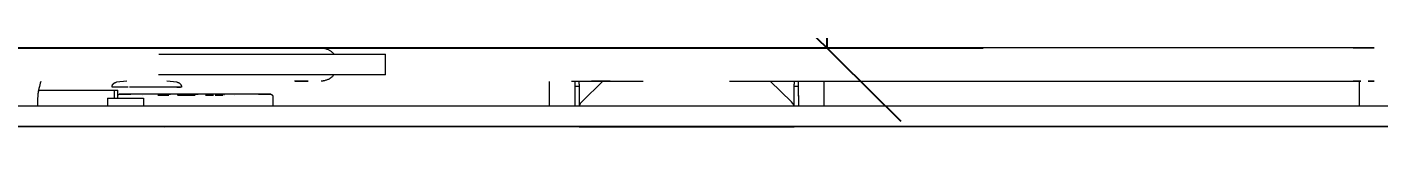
# Model space of a CAD drawing. Header units: millimetres. Extents: x -174154 to -170572, y -111302 to -109817.
# Drawn here: x -173354.95 to -173341.94, y -110583.71 to -110582.94 of the extents above; entities that cross this region are included whole.
import ezdxf

# ---------------------------------------------------------------- set-up
doc = ezdxf.new("R2010")
doc.units = ezdxf.units.MM
doc.linetypes.add('ACAD_ISO02W100', pattern=[15, 12, -3])
doc.layers.get('Defpoints').update_dxf_attribs({"color": 70})
for name, color, linetype, lineweight in [('!Подложка', 252, 'ACAD_ISO02W100', 25), ('Размеры', 7, 'Continuous', 9), ('Специальное оборудование', 7, 'Continuous', 18)]:
    doc.layers.add(name, color=color, linetype=linetype, lineweight=lineweight)
doc.styles.add('GOST Common', font='GOST Common.ttf', dxfattribs={"width": 0.9, "height": 250})
doc.dimstyles.new('ADSK_Проверочный', dxfattribs={"dimscale": 304.8, "dimtxt": 251.428749, "dimasz": 0.463911, "dimexe": 0.492126, "dimexo": 0.492126, "dimgap": 0.164042, "dimtad": 1, "dimdec": 0, "dimdsep": 46, "dimtxsty": 'GOST Common', "dimblk1": 'OBLIQUE', "dimblk2": 'OBLIQUE', "dimsah": 1, "dimcen": 0.09, "dimazin": 0, "dimtfac": 1, "dimtdec": 4, "dimtix": 1, "dimtmove": 0, "dimatfit": 3, "dimfxl": 1, "dimtvp": 1, "dimtolj": 1, "dimtzin": 0, "dimarcsym": 2})

# ---------------------------------------------------------------- blocks, each defined once
blk = doc.blocks.new('Medical_All_ARJO_Enterprise-8000_Patient-Bed - Citadel-V15-В_АР_ПЭ_02 Этаж')
at = {"layer": 'Специальное оборудование'}
for p, q in [((7.5, -438.8), (-1116, -438.8)), ((-1048, -438.1), (-88.8, -438.1)), ((3.1, -438.4), (-203.7, -438.4)), ((785.8, -438.8), (1.7, -438.8)), ((42.3, -438.1), (729, -438.1)), ((306.5, -437.8), (306.5, -439)), ((422.1, -439), (422.1, -437.8)), ((456.8, -439), (456.8, -437.8)), ((-1116, -458.3), (7.5, -458.3)), ((-747.1, -482.5), (-747.1, -458)), ((-232.3, -463.2), (-232.3, -457.9)), ((-232.3, -472.4), (-232.3, -463.2)), ((-207.9, -468.4), (-207.9, -458.1)), ((-207.9, -468), (-207.9, -472.4)), ((-203.7, -458.1), (-203.7, -470.4)), ((-201.2, -462.4), (-180.8, -482.5)), ((-19.8, -482.5), (0.6, -462.4)), ((1.7, -458.3), (785.8, -458.3)), ((3.1, -470.4), (3.1, -458.3)), ((7.3, -463.2), (7.3, -458.3)), ((7.3, -472.4), (7.3, -463.2)), ((31.7, -458), (31.7, -463.2)), ((31.7, -463.2), (31.7, -472.4)), ((422.1, -466), (422.1, -458)), ((439.7, -466), (422.1, -466)), ((456.8, -466), (439.7, -466)), ((446.8, -466), (446.8, -473.8)), ((450.4, -473.8), (450.4, -466)), ((456.8, -466), (456.8, -458)), ((524.1, -463.2), (524.1, -457.8)), ((-232.3, -475.3), (-232.3, -472.4)), ((-232.3, -482.1), (-232.3, -475.3)), ((-207.9, -472.4), (-207.9, -475.3)), ((-207.9, -475.3), (-207.9, -482.1)), ((-207.9, -477.3), (-203.7, -477.3)), ((-203.7, -470.4), (-203.7, -476.8)), ((-203.7, -476.4), (-203.7, -479.6)), ((3.1, -476.8), (3.1, -470.4)), ((3.1, -479.6), (3.1, -476.4)), ((3.1, -477.3), (7.3, -477.3)), ((7.3, -475.3), (7.3, -472.4)), ((7.3, -482.1), (7.3, -475.3)), ((31.7, -472.4), (31.7, -475.3)), ((31.7, -475.3), (31.7, -482.1)), ((334.4, -468.8), (334.4, -468.8)), ((344.6, -468.8), (344.6, -469.7)), ((353, -468.8), (345.8, -468.8)), ((345.8, -468.8), (353, -468.8)), ((352.4, -468.8), (345.9, -468.8)), ((345.9, -468.8), (352.4, -468.8)), ((349.6, -469.7), (346.9, -469.7)), ((362.4, -468.8), (354.7, -468.8)), ((362.2, -468.8), (356.1, -468.8)), ((372.5, -469.7), (369.6, -469.7)), ((389, -468.8), (372.5, -468.8)), ((389.3, -468.8), (372.5, -468.8)), ((372.5, -469.7), (372.5, -469.7)), ((389, -469.7), (372.5, -469.7)), ((372.5, -469.7), (372.5, -469.7)), ((389.8, -469.7), (372.5, -469.7)), ((385.4, -476.5), (418.9, -476.5)), ((389.9, -476.5), (386.6, -476.5)), ((398.9, -469.7), (396.2, -469.7)), ((397.8, -468.8), (408.2, -468.8)), ((408.2, -468.8), (397.8, -468.8)), ((398.1, -468.8), (398.1, -468.8)), ((400.5, -469.7), (400.5, -468.8)), ((418.9, -476.5), (435.6, -476.5)), ((423.3, -468.8), (423.3, -468.8)), ((436.7, -476.5), (452.4, -476.5)), ((450.1, -473.8), (446.8, -473.8)), ((494.9, -473.8), (450.4, -473.8)), ((500.1, -473.8), (494.9, -473.8)), ((522.9, -473.8), (500.1, -473.8)), ((522.6, -475.3), (523.2, -472.4)), ((-755.9, -482.5), (-761.7, -482.5)), ((-761.7, -482.5), (-755.8, -482.5)), ((-741.4, -482.5), (-748.9, -482.5)), ((-748.9, -482.5), (-741.4, -482.5)), ((-141.7, -482.5), (-741.4, -482.5)), ((-42.2, -482.5), (-58.5, -482.5)), ((-8.8, -482.5), (-26.9, -482.5)), ((-26.7, -482.5), (-8.8, -482.5)), ((189.2, -488.5), (189.2, -508.5)), ((189.3, -488.5), (239.3, -488.5)), ((239.3, -488.5), (407.6, -488.5)), ((271.4, -482.5), (263.7, -482.5)), ((263.7, -482.5), (276.9, -482.5)), ((276.3, -482.5), (271.4, -482.5)), ((389.9, -481.4), (399.7, -482.5)), ((438, -482.5), (447.9, -481.4)), ((-741.4, -514.5), (-761.7, -514.5)), ((-761.7, -514.5), (-741.4, -514.5)), ((-741.4, -514.5), (-141.7, -514.5)), ((-58.5, -514.5), (-42.2, -514.5)), ((-26.9, -514.5), (-8.8, -514.5)), ((-8.8, -514.5), (-26.7, -514.5)), ((239.3, -508.5), (189.3, -508.5)), ((407.2, -508.5), (239.3, -508.5)), ((276.9, -514.5), (263.7, -514.5)), ((263.7, -514.5), (271.4, -514.5)), ((271.4, -514.5), (276.3, -514.5))]:
    blk.add_line(p, q, dxfattribs=at)
at = {"layer": 'Специальное оборудование', "flags": 128}
for points in [[(-88.8, -438.1), (-73.5, -438.1), (-58.2, -438.1), (-42.9, -438.1), (-27.7, -438.1), (-12.6, -438.1), (2.3, -438.1), (17.2, -438.1), (31.8, -438.1), (42.3, -438.1)], [(-203.5, -458.9), (-202.6, -460.7), (-201.2, -462.4)], [(0.6, -462.4), (2, -460.7), (2.8, -458.9)], [(297.7, -467.8), (297.6, -464.9), (297.5, -461.9), (297.6, -458.9)], [(299.7, -469.7), (299.7, -469.7), (299.6, -469.7), (299.5, -469.7), (299.4, -469.7), (299.3, -469.7), (299.3, -469.6), (299.2, -469.6), (299.1, -469.6), (299, -469.6), (299, -469.5), (298.9, -469.5), (298.8, -469.5), (298.7, -469.4), (298.7, -469.4), (298.6, -469.3), (298.5, -469.3), (298.5, -469.3), (298.4, -469.2), (298.4, -469.1), (298.3, -469.1), (298.2, -469), (298.2, -469), (298.1, -468.9), (298.1, -468.8), (298.1, -468.8), (298, -468.7), (298, -468.6), (297.9, -468.6), (297.9, -468.5), (297.9, -468.4), (297.8, -468.3), (297.8, -468.3), (297.8, -468.2), (297.8, -468.1), (297.8, -468), (297.8, -468), (297.7, -467.9), (297.7, -467.8)], [(311.3, -469.7), (309.8, -469.7), (308.3, -469.7), (307, -469.7), (305.8, -469.7), (304.7, -469.7), (303.7, -469.7), (302.8, -469.7), (302, -469.7), (301.3, -469.7), (300.8, -469.7), (300.4, -469.7), (300, -469.7), (299.8, -469.7), (299.7, -469.7), (299.7, -469.7)], [(299.7, -469.7), (299.8, -469.7), (300, -469.7), (300.3, -469.7), (300.7, -469.7), (301.2, -469.7), (301.8, -469.7), (302.6, -469.7), (303.4, -469.7), (304.4, -469.7), (305.5, -469.7), (306.7, -469.7), (308, -469.7), (309.4, -469.7), (310.9, -469.7), (312.4, -469.7), (314.1, -469.7), (315.9, -469.7), (317.8, -469.7), (319.8, -469.7), (321.8, -469.7), (323.9, -469.7), (326.1, -469.7), (328.4, -469.7), (330.8, -469.7), (333.2, -469.7), (335.7, -469.7), (338.2, -469.7), (340.8, -469.7), (343.5, -469.7), (346.1, -469.7), (348.9, -469.7), (351.7, -469.7), (354.5, -469.7), (357.3, -469.7), (360.2, -469.7), (363, -469.7), (365.9, -469.7), (368.8, -469.7), (371.7, -469.7), (372.5, -469.7)], [(372.5, -469.7), (375.4, -469.7), (378.3, -469.7), (381.2, -469.7), (384.1, -469.7), (387, -469.7), (389.8, -469.7), (392.6, -469.7), (395.4, -469.7), (398.2, -469.7), (400.9, -469.7), (403.5, -469.7), (406.1, -469.7), (408.7, -469.7), (411.2, -469.7), (413.6, -469.7), (416, -469.7), (418.3, -469.7), (420.5, -469.7), (422.7, -469.7), (424.7, -469.7), (426.7, -469.7), (428.6, -469.7), (430.4, -469.7), (432.2, -469.7), (433.8, -469.7), (435.3, -469.7), (436.7, -469.7), (438, -469.7), (439.3, -469.7), (440.4, -469.7), (441.4, -469.7), (442.3, -469.7), (443, -469.7), (443.7, -469.7), (444.3, -469.7), (444.7, -469.7), (445, -469.7), (445.2, -469.7), (445.3, -469.7), (445.3, -469.7)], [(389.9, -481.4), (389.7, -481.4), (389.5, -481.3), (389.3, -481.3), (389.1, -481.2), (388.9, -481.2), (388.7, -481.1), (388.5, -481), (388.4, -481), (388.2, -480.9), (388, -480.8), (387.8, -480.7), (387.7, -480.6), (387.5, -480.5), (387.3, -480.3), (387.2, -480.2), (387, -480.1), (386.9, -479.9), (386.7, -479.8), (386.6, -479.6), (386.5, -479.5), (386.4, -479.3), (386.3, -479.2), (386.1, -479), (386, -478.8), (386, -478.6), (385.9, -478.5), (385.8, -478.3), (385.7, -478.1), (385.7, -477.9), (385.6, -477.7), (385.6, -477.5), (385.5, -477.3), (385.5, -477.1), (385.5, -476.9), (385.4, -476.7), (385.4, -476.5), (385.4, -476.5)], [(445.3, -469.7), (445.3, -469.7), (445.1, -469.7), (444.8, -469.7), (444.4, -469.7), (443.9, -469.7), (443.2, -469.7), (442.5, -469.7), (441.6, -469.7), (440.6, -469.7), (439.6, -469.7), (438.4, -469.7), (437.1, -469.7), (435.7, -469.7), (434.2, -469.7)], [(446.8, -469.1), (446.7, -469.1), (446.7, -469.2), (446.6, -469.2), (446.5, -469.3), (446.5, -469.3), (446.4, -469.4), (446.3, -469.4), (446.3, -469.5), (446.2, -469.5), (446.1, -469.5), (446, -469.6), (446, -469.6), (445.9, -469.6), (445.8, -469.6), (445.7, -469.7), (445.7, -469.7), (445.6, -469.7), (445.5, -469.7), (445.4, -469.7), (445.3, -469.7), (445.3, -469.7)], [(452.4, -476.5), (452.4, -476.7), (452.3, -476.9), (452.3, -477.1), (452.3, -477.3), (452.2, -477.5), (452.2, -477.7), (452.1, -477.9), (452.1, -478.1), (452, -478.2), (451.9, -478.4), (451.8, -478.6), (451.8, -478.8), (451.7, -479), (451.5, -479.1), (451.4, -479.3), (451.3, -479.5), (451.2, -479.6), (451.1, -479.8), (450.9, -479.9), (450.8, -480.1), (450.6, -480.2), (450.5, -480.3), (450.3, -480.4), (450.2, -480.6), (450, -480.7), (449.8, -480.8), (449.6, -480.9), (449.5, -480.9), (449.3, -481), (449.1, -481.1), (448.9, -481.2), (448.7, -481.2), (448.5, -481.3), (448.3, -481.3), (448.1, -481.3), (447.9, -481.4), (447.9, -481.4)], [(10.5, -482.5), (7.3, -482.5), (4.1, -482.5), (0.9, -482.5), (-2.2, -482.5), (-5.3, -482.5), (-8.4, -482.5), (-11.5, -482.5), (-14.5, -482.5), (-17.5, -482.5), (-20.4, -482.5), (-23.3, -482.5), (-26.1, -482.5), (-28.8, -482.5), (-31.5, -482.5), (-34.1, -482.5), (-36.6, -482.5), (-39, -482.5), (-41.3, -482.5), (-42.2, -482.5)], [(238.8, -488.5), (239.2, -488), (239.6, -487.6), (240.1, -487.1), (240.5, -486.7), (241, -486.2), (241.5, -485.8), (242, -485.4), (242.5, -485.1), (243.1, -484.7), (243.6, -484.4), (244.2, -484.1), (244.8, -483.9), (245.4, -483.6), (246, -483.4), (246.6, -483.2), (247.2, -483), (247.8, -482.8), (248.4, -482.7), (249.1, -482.6), (249.7, -482.5), (250.4, -482.5), (251, -482.5), (251.3, -482.5)], [(-42.2, -514.5), (-39.8, -514.5), (-37.4, -514.5), (-34.9, -514.5), (-32.4, -514.5), (-29.7, -514.5), (-27, -514.5), (-24.3, -514.5), (-21.4, -514.5), (-18.5, -514.5), (-15.6, -514.5), (-12.6, -514.5), (-9.5, -514.5), (-6.4, -514.5), (-3.3, -514.5), (-0.2, -514.5), (3, -514.5), (6.2, -514.5), (9.4, -514.5), (10.5, -514.5)], [(251.3, -514.5), (250.7, -514.4), (250.1, -514.4), (249.4, -514.3), (248.8, -514.3), (248.2, -514.1), (247.5, -514), (246.9, -513.8), (246.3, -513.6), (245.7, -513.4), (245.1, -513.2), (244.5, -512.9), (243.9, -512.6), (243.4, -512.3), (242.8, -512), (242.3, -511.7), (241.8, -511.3), (241.3, -510.9), (240.8, -510.5), (240.3, -510.1), (239.9, -509.6), (239.4, -509.1), (239, -508.7)]]:
    blk.add_lwpolyline(points, dxfattribs=at)
at = {"layer": 'Специальное оборудование'}
blk.add_arc((419.6, -434.1), 18, 191.9312, 195.7235, dxfattribs=at)
for centre, major_axis, start_param, end_param in [((517.2, -462.5), (0, 20), 4.193016, 4.67661), ((510.7, -455.4), (0, 40), 3.982732, 4.193016)]:
    blk.add_ellipse(centre, major_axis=major_axis, ratio=0.34202, start_param=start_param, end_param=end_param, dxfattribs=at)
for points in [[(-203.6, -481.6), (-203.7, -480.9), (-203.7, -480.3), (-203.7, -479.6)], [(3.1, -479.6), (3.1, -480.3), (3, -480.9), (2.9, -481.6)]]:
    blk.add_open_spline(points, degree=3, dxfattribs=at)
blk = doc.blocks.new('_Oblique')
at = {"color": 0, "linetype": 'ByBlock', "lineweight": -2}
blk.add_line((-0.5, -0.5), (0.5, 0.5), dxfattribs=at)
blk = doc.blocks.new('*D521')
at = {"layer": 'Defpoints', "color": 0, "transparency": 16777216}
for p in [(6420.1, 5014.8), (6520.1, 5014.8), (5450.7, 4184.8)]:
    blk.add_point(p, dxfattribs=at)
at = {"layer": 'Размеры', "color": 0, "lineweight": -2, "transparency": 16777216}
for p, q in [((6520.1, 4184.8), (6520.1, 5014.8)), ((6570.1, 5014.8), (6670.1, 5014.8)), ((5600.7, 4184.8), (6670.1, 4184.8))]:
    blk.add_line(p, q, dxfattribs=at)
at = {"layer": 'Размеры', "color": 0, "lineweight": -2, "transparency": 16777216, "xscale": 141.4, "yscale": 141.4, "zscale": 141.4}
for p, rotation in [((6520.1, 5014.8), 90), ((6520.1, 4184.8), 270)]:
    blk.add_blockref('_Oblique', p, dxfattribs=dict(at, rotation=rotation))
at = {"layer": 'Размеры', "color": 0, "lineweight": 20, "transparency": 16777216, "insert": (6345.1, 4599.8), "char_height": 250, "width": 567.632, "attachment_point": 5, "rotation": 90, "style": 'GOST Common'}
blk.add_mtext('\\A1;830', dxfattribs=at)
blk = doc.blocks.new('A$C02fe7d8c')
at = {"layer": 'Специальное оборудование', "color": 251, "lineweight": 20, "true_color": 0x636466, "rotation": 180}
blk.add_blockref('Medical_All_ARJO_Enterprise-8000_Patient-Bed - Citadel-V15-В_АР_ПЭ_02 Этаж', (6284.6, 3670.4), dxfattribs=at)
at = {"layer": 'Размеры', "color": 251, "lineweight": 20, "true_color": 0x636466}
dim = blk.add_linear_dim(base=(6520.1, 5014.8), p1=(5450.7, 4184.8), p2=(6420.1, 5014.8), angle=90, dimstyle='ADSK_Проверочный', override={"dimpost": '<>', "dimfxl": 1276.193847}, dxfattribs=at)
dim.commit()
dim.dimension.update_dxf_attribs({"geometry": '*D521', "text_midpoint": (6345.1, 4599.8)})

msp = doc.modelspace()

# ---------------------------------------------------------------- block references
at = {"layer": '!Подложка', "ltscale": 20, "xscale": 0.01, "yscale": 0.01, "zscale": 0.01}
msp.add_blockref('A$C02fe7d8c', (-173412.451, -110624.788), dxfattribs=at)

doc.saveas('drawing.dxf')
